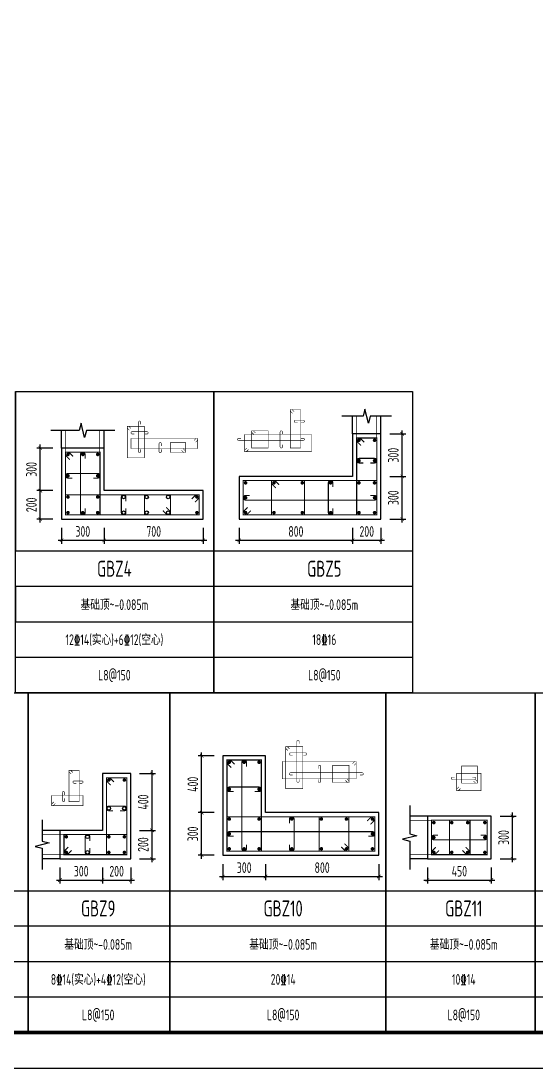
# Model space of a CAD drawing. Extents: x -1058961 to 23600, y -449123 to 2751847.
# Drawn here: x -443503 to -428965, y -12320 to 17200 of the extents above; entities that cross this region are included whole.
import ezdxf
from ezdxf.enums import TextEntityAlignment as Align

# ---------------------------------------------------------------- set-up
doc = ezdxf.new("R2010")
doc.units = 0
doc.header["$LTSCALE"] = 1000
doc.layers.get('0').update_dxf_attribs({"linetype": 'CONTINUOUS'})
doc.layers.get('DEFPOINTS').update_dxf_attribs({"linetype": 'CONTINUOUS'})
for name, color, linetype in [('-TK', 7, 'CONTINUOUS'), ('COLU_DE_DIM', 3, 'CONTINUOUS'), ('COLU_DE_TH', 7, 'CONTINUOUS'), ('LINK', 6, 'CONTINUOUS'), ('LINK-INDEX', 6, 'CONTINUOUS'), ('REIN', 6, 'CONTINUOUS'), ('TAB', 7, 'CONTINUOUS'), ('TAB_TEXT', 7, 'CONTINUOUS'), ('THIN', 7, 'CONTINUOUS')]:
    doc.layers.add(name, color=color, linetype=linetype)
doc.styles.add('TSSD_DIMENSION', font='Tssdeng.shx', dxfattribs={"width": 0.7, "bigfont": 'tssdchn.shx'})
doc.styles.add('TSSD_REIN', font='tssdeng.shx', dxfattribs={"width": 0.7, "height": 300, "bigfont": 'tssdchn.shx'})
doc.dimstyles.new('TSSD_25_100', dxfattribs={"dimtxt": 300, "dimasz": 100, "dimexe": 100, "dimexo": 250, "dimgap": 100, "dimtad": 1, "dimdec": 0, "dimlfac": 0.25, "dimzin": 0, "dimdsep": 46, "dimtxsty": 'TSSD_DIMENSION', "dimblk": 'ARCHTICK', "dimcen": 0, "dimdle": 100, "dimclrt": 7, "dimadec": 0, "dimazin": 0, "dimtfac": 1, "dimtdec": 0, "dimtix": 1, "dimtmove": 2, "dimatfit": 3, "dimldrblk": 'ARCHTICK', "dimfxl": 0, "dimtolj": 1, "dimtzin": 0, "dimarcsym": 0})

# ---------------------------------------------------------------- blocks, each defined once
blk = doc.blocks.new('_ArchTick')
at = {"color": 0, "linetype": 'ByBlock', "const_width": 0.15}
blk.add_lwpolyline([(-0.5, -0.5), (0.5, 0.5)], dxfattribs=at)
blk = doc.blocks.new('*D310')
at = {"layer": 'COLU_DE_DIM', "color": 0, "lineweight": -2}
for p, q in [((-437802, -6570), (-437802, -7020)), ((-436602, -6570), (-436602, -7020)), ((-437902, -6920), (-436502, -6920))]:
    blk.add_line(p, q, dxfattribs=at)
at = {"layer": 'DEFPOINTS', "color": 0}
for p in [(-437802, -6320), (-436602, -6320), (-436602, -6920)]:
    blk.add_point(p, dxfattribs=at)
at = {"layer": 'COLU_DE_DIM', "color": 0, "lineweight": -2, "xscale": 100, "yscale": 100, "zscale": 100, "rotation": 180}
blk.add_blockref('_ArchTick', (-437802, -6920), dxfattribs=at)
at = {"layer": 'COLU_DE_DIM', "color": 0, "lineweight": -2, "xscale": 100, "yscale": 100, "zscale": 100}
blk.add_blockref('_ArchTick', (-436602, -6920), dxfattribs=at)
at = {"layer": 'COLU_DE_DIM', "color": 7, "insert": (-437202, -6670), "char_height": 300, "attachment_point": 5, "style": 'TSSD_DIMENSION'}
blk.add_mtext('\\A1;300', dxfattribs=at)
blk = doc.blocks.new('*D311')
at = {"layer": 'COLU_DE_DIM', "color": 0, "lineweight": -2}
for p, q in [((-436602, -6570), (-436602, -7020)), ((-433402, -6570), (-433402, -7020)), ((-436702, -6920), (-433302, -6920))]:
    blk.add_line(p, q, dxfattribs=at)
at = {"layer": 'DEFPOINTS', "color": 0}
for p in [(-436602, -6320), (-433402, -6320), (-433402, -6920)]:
    blk.add_point(p, dxfattribs=at)
at = {"layer": 'COLU_DE_DIM', "color": 0, "lineweight": -2, "xscale": 100, "yscale": 100, "zscale": 100, "rotation": 180}
blk.add_blockref('_ArchTick', (-436602, -6920), dxfattribs=at)
at = {"layer": 'COLU_DE_DIM', "color": 0, "lineweight": -2, "xscale": 100, "yscale": 100, "zscale": 100}
blk.add_blockref('_ArchTick', (-433402, -6920), dxfattribs=at)
at = {"layer": 'COLU_DE_DIM', "color": 7, "insert": (-435002, -6670), "char_height": 300, "attachment_point": 5, "style": 'TSSD_DIMENSION'}
blk.add_mtext('\\A1;800', dxfattribs=at)
blk = doc.blocks.new('*D312')
at = {"layer": 'COLU_DE_DIM', "color": 0, "lineweight": -2}
for p, q in [((-438052, -5120), (-438502, -5120)), ((-438402, -6420), (-438402, -5020)), ((-438052, -6320), (-438502, -6320))]:
    blk.add_line(p, q, dxfattribs=at)
at = {"layer": 'DEFPOINTS', "color": 0}
for p in [(-438402, -5120), (-437802, -5120), (-437802, -6320)]:
    blk.add_point(p, dxfattribs=at)
at = {"layer": 'COLU_DE_DIM', "color": 0, "lineweight": -2, "xscale": 100, "yscale": 100, "zscale": 100}
for p, rotation in [((-438402, -5120), 90), ((-438402, -6320), 270)]:
    blk.add_blockref('_ArchTick', p, dxfattribs=dict(at, rotation=rotation))
at = {"layer": 'COLU_DE_DIM', "color": 7, "insert": (-438652, -5720), "char_height": 300, "attachment_point": 5, "rotation": 90, "style": 'TSSD_DIMENSION'}
blk.add_mtext('\\A1;300', dxfattribs=at)
blk = doc.blocks.new('*D313')
at = {"layer": 'COLU_DE_DIM', "color": 0, "lineweight": -2}
for p, q in [((-438052, -3520), (-438502, -3520)), ((-438402, -5220), (-438402, -3420)), ((-438052, -5120), (-438502, -5120))]:
    blk.add_line(p, q, dxfattribs=at)
at = {"layer": 'DEFPOINTS', "color": 0}
for p in [(-438402, -3520), (-437802, -3520), (-437802, -5120)]:
    blk.add_point(p, dxfattribs=at)
at = {"layer": 'COLU_DE_DIM', "color": 0, "lineweight": -2, "xscale": 100, "yscale": 100, "zscale": 100}
for p, rotation in [((-438402, -3520), 90), ((-438402, -5120), 270)]:
    blk.add_blockref('_ArchTick', p, dxfattribs=dict(at, rotation=rotation))
at = {"layer": 'COLU_DE_DIM', "color": 7, "insert": (-438652, -4320), "char_height": 300, "attachment_point": 5, "rotation": 90, "style": 'TSSD_DIMENSION'}
blk.add_mtext('\\A1;400', dxfattribs=at)
blk = doc.blocks.new('*D340')
at = {"layer": 'COLU_DE_DIM', "color": 0, "lineweight": -2}
for p, q in [((-442356, 2908), (-442356, 2458)), ((-441156, 2908), (-441156, 2458)), ((-442456, 2558), (-441056, 2558))]:
    blk.add_line(p, q, dxfattribs=at)
at = {"layer": 'DEFPOINTS', "color": 0}
for p in [(-442356, 3158), (-441156, 3158), (-441156, 2558)]:
    blk.add_point(p, dxfattribs=at)
at = {"layer": 'COLU_DE_DIM', "color": 0, "lineweight": -2, "xscale": 100, "yscale": 100, "zscale": 100, "rotation": 180}
blk.add_blockref('_ArchTick', (-442356, 2558), dxfattribs=at)
at = {"layer": 'COLU_DE_DIM', "color": 0, "lineweight": -2, "xscale": 100, "yscale": 100, "zscale": 100}
blk.add_blockref('_ArchTick', (-441156, 2558), dxfattribs=at)
at = {"layer": 'COLU_DE_DIM', "color": 7, "insert": (-441756, 2808), "char_height": 300, "attachment_point": 5, "style": 'TSSD_DIMENSION'}
blk.add_mtext('\\A1;300', dxfattribs=at)
blk = doc.blocks.new('*D341')
at = {"layer": 'COLU_DE_DIM', "color": 0, "lineweight": -2}
for p, q in [((-441156, 2908), (-441156, 2458)), ((-438356, 2908), (-438356, 2458)), ((-441256, 2558), (-438256, 2558))]:
    blk.add_line(p, q, dxfattribs=at)
at = {"layer": 'DEFPOINTS', "color": 0}
for p in [(-441156, 3158), (-438356, 3158), (-438356, 2558)]:
    blk.add_point(p, dxfattribs=at)
at = {"layer": 'COLU_DE_DIM', "color": 0, "lineweight": -2, "xscale": 100, "yscale": 100, "zscale": 100, "rotation": 180}
blk.add_blockref('_ArchTick', (-441156, 2558), dxfattribs=at)
at = {"layer": 'COLU_DE_DIM', "color": 0, "lineweight": -2, "xscale": 100, "yscale": 100, "zscale": 100}
blk.add_blockref('_ArchTick', (-438356, 2558), dxfattribs=at)
at = {"layer": 'COLU_DE_DIM', "color": 7, "insert": (-439756, 2808), "char_height": 300, "attachment_point": 5, "style": 'TSSD_DIMENSION'}
blk.add_mtext('\\A1;700', dxfattribs=at)
blk = doc.blocks.new('*D342')
at = {"layer": 'COLU_DE_DIM', "color": 0, "lineweight": -2}
for p, q in [((-442606, 3958), (-443056, 3958)), ((-442956, 3058), (-442956, 4058)), ((-442606, 3158), (-443056, 3158))]:
    blk.add_line(p, q, dxfattribs=at)
at = {"layer": 'DEFPOINTS', "color": 0}
for p in [(-442956, 3958), (-442356, 3958), (-442356, 3158)]:
    blk.add_point(p, dxfattribs=at)
at = {"layer": 'COLU_DE_DIM', "color": 0, "lineweight": -2, "xscale": 100, "yscale": 100, "zscale": 100}
for p, rotation in [((-442956, 3958), 90), ((-442956, 3158), 270)]:
    blk.add_blockref('_ArchTick', p, dxfattribs=dict(at, rotation=rotation))
at = {"layer": 'COLU_DE_DIM', "color": 7, "insert": (-443206, 3558), "char_height": 300, "attachment_point": 5, "rotation": 90, "style": 'TSSD_DIMENSION'}
blk.add_mtext('\\A1;200', dxfattribs=at)
blk = doc.blocks.new('*D343')
at = {"layer": 'COLU_DE_DIM', "color": 0, "lineweight": -2}
for p, q in [((-442606, 5158), (-443056, 5158)), ((-442956, 3858), (-442956, 5258)), ((-442606, 3958), (-443056, 3958))]:
    blk.add_line(p, q, dxfattribs=at)
at = {"layer": 'DEFPOINTS', "color": 0}
for p in [(-442956, 5158), (-442356, 5158), (-442356, 3958)]:
    blk.add_point(p, dxfattribs=at)
at = {"layer": 'COLU_DE_DIM', "color": 0, "lineweight": -2, "xscale": 100, "yscale": 100, "zscale": 100}
for p, rotation in [((-442956, 5158), 90), ((-442956, 3958), 270)]:
    blk.add_blockref('_ArchTick', p, dxfattribs=dict(at, rotation=rotation))
at = {"layer": 'COLU_DE_DIM', "color": 7, "insert": (-443206, 4558), "char_height": 300, "attachment_point": 5, "rotation": 90, "style": 'TSSD_DIMENSION'}
blk.add_mtext('\\A1;300', dxfattribs=at)
blk = doc.blocks.new('*D354')
at = {"layer": 'COLU_DE_DIM', "color": 0, "lineweight": -2}
for p, q in [((-437343, 2908), (-437343, 2458)), ((-434143, 2908), (-434143, 2458)), ((-437443, 2558), (-434043, 2558))]:
    blk.add_line(p, q, dxfattribs=at)
at = {"layer": 'DEFPOINTS', "color": 0}
for p in [(-437343, 3158), (-434143, 3158), (-434143, 2558)]:
    blk.add_point(p, dxfattribs=at)
at = {"layer": 'COLU_DE_DIM', "color": 0, "lineweight": -2, "xscale": 100, "yscale": 100, "zscale": 100, "rotation": 180}
blk.add_blockref('_ArchTick', (-437343, 2558), dxfattribs=at)
at = {"layer": 'COLU_DE_DIM', "color": 0, "lineweight": -2, "xscale": 100, "yscale": 100, "zscale": 100}
blk.add_blockref('_ArchTick', (-434143, 2558), dxfattribs=at)
at = {"layer": 'COLU_DE_DIM', "color": 7, "insert": (-435743, 2808), "char_height": 300, "attachment_point": 5, "style": 'TSSD_DIMENSION'}
blk.add_mtext('\\A1;800', dxfattribs=at)
blk = doc.blocks.new('*D355')
at = {"layer": 'COLU_DE_DIM', "color": 0, "lineweight": -2}
for p, q in [((-434143, 2908), (-434143, 2458)), ((-433343, 2908), (-433343, 2458)), ((-434243, 2558), (-433243, 2558))]:
    blk.add_line(p, q, dxfattribs=at)
at = {"layer": 'DEFPOINTS', "color": 0}
for p in [(-434143, 3158), (-433343, 3158), (-433343, 2558)]:
    blk.add_point(p, dxfattribs=at)
at = {"layer": 'COLU_DE_DIM', "color": 0, "lineweight": -2, "xscale": 100, "yscale": 100, "zscale": 100, "rotation": 180}
blk.add_blockref('_ArchTick', (-434143, 2558), dxfattribs=at)
at = {"layer": 'COLU_DE_DIM', "color": 0, "lineweight": -2, "xscale": 100, "yscale": 100, "zscale": 100}
blk.add_blockref('_ArchTick', (-433343, 2558), dxfattribs=at)
at = {"layer": 'COLU_DE_DIM', "color": 7, "insert": (-433743, 2808), "char_height": 300, "attachment_point": 5, "style": 'TSSD_DIMENSION'}
blk.add_mtext('\\A1;200', dxfattribs=at)
blk = doc.blocks.new('*D356')
at = {"layer": 'COLU_DE_DIM', "color": 0, "lineweight": -2}
for p, q in [((-432743, 3058), (-432743, 4458)), ((-433093, 4358), (-432643, 4358)), ((-433093, 3158), (-432643, 3158))]:
    blk.add_line(p, q, dxfattribs=at)
at = {"layer": 'DEFPOINTS', "color": 0}
for p in [(-433343, 4358), (-432743, 4358), (-433343, 3158)]:
    blk.add_point(p, dxfattribs=at)
at = {"layer": 'COLU_DE_DIM', "color": 0, "lineweight": -2, "xscale": 100, "yscale": 100, "zscale": 100}
for p, rotation in [((-432743, 4358), 90), ((-432743, 3158), 270)]:
    blk.add_blockref('_ArchTick', p, dxfattribs=dict(at, rotation=rotation))
at = {"layer": 'COLU_DE_DIM', "color": 7, "insert": (-432993, 3758), "char_height": 300, "attachment_point": 5, "rotation": 90, "style": 'TSSD_DIMENSION'}
blk.add_mtext('\\A1;300', dxfattribs=at)
blk = doc.blocks.new('*D357')
at = {"layer": 'COLU_DE_DIM', "color": 0, "lineweight": -2}
for p, q in [((-432743, 4258), (-432743, 5658)), ((-433093, 5558), (-432643, 5558)), ((-433093, 4358), (-432643, 4358))]:
    blk.add_line(p, q, dxfattribs=at)
at = {"layer": 'DEFPOINTS', "color": 0}
for p in [(-433343, 5558), (-432743, 5558), (-433343, 4358)]:
    blk.add_point(p, dxfattribs=at)
at = {"layer": 'COLU_DE_DIM', "color": 0, "lineweight": -2, "xscale": 100, "yscale": 100, "zscale": 100}
for p, rotation in [((-432743, 5558), 90), ((-432743, 4358), 270)]:
    blk.add_blockref('_ArchTick', p, dxfattribs=dict(at, rotation=rotation))
at = {"layer": 'COLU_DE_DIM', "color": 7, "insert": (-432993, 4958), "char_height": 300, "attachment_point": 5, "rotation": 90, "style": 'TSSD_DIMENSION'}
blk.add_mtext('\\A1;300', dxfattribs=at)
blk = doc.blocks.new('*D362')
at = {"layer": 'COLU_DE_DIM', "color": 0, "lineweight": -2}
for p, q in [((-432030, -6670), (-432030, -7120)), ((-430230, -6670), (-430230, -7120)), ((-432130, -7020), (-430130, -7020))]:
    blk.add_line(p, q, dxfattribs=at)
at = {"layer": 'DEFPOINTS', "color": 0}
for p in [(-432030, -6420), (-430230, -6420), (-430230, -7020)]:
    blk.add_point(p, dxfattribs=at)
at = {"layer": 'COLU_DE_DIM', "color": 0, "lineweight": -2, "xscale": 100, "yscale": 100, "zscale": 100, "rotation": 180}
blk.add_blockref('_ArchTick', (-432030, -7020), dxfattribs=at)
at = {"layer": 'COLU_DE_DIM', "color": 0, "lineweight": -2, "xscale": 100, "yscale": 100, "zscale": 100}
blk.add_blockref('_ArchTick', (-430230, -7020), dxfattribs=at)
at = {"layer": 'COLU_DE_DIM', "color": 7, "insert": (-431130, -6770), "char_height": 300, "attachment_point": 5, "style": 'TSSD_DIMENSION'}
blk.add_mtext('\\A1;450', dxfattribs=at)
blk = doc.blocks.new('*D363')
at = {"layer": 'COLU_DE_DIM', "color": 0, "lineweight": -2}
for p, q in [((-429980, -5220), (-429530, -5220)), ((-429630, -6520), (-429630, -5120)), ((-429980, -6420), (-429530, -6420))]:
    blk.add_line(p, q, dxfattribs=at)
at = {"layer": 'DEFPOINTS', "color": 0}
for p in [(-430230, -5220), (-429630, -5220), (-430230, -6420)]:
    blk.add_point(p, dxfattribs=at)
at = {"layer": 'COLU_DE_DIM', "color": 0, "lineweight": -2, "xscale": 100, "yscale": 100, "zscale": 100}
for p, rotation in [((-429630, -5220), 90), ((-429630, -6420), 270)]:
    blk.add_blockref('_ArchTick', p, dxfattribs=dict(at, rotation=rotation))
at = {"layer": 'COLU_DE_DIM', "color": 7, "insert": (-429880, -5820), "char_height": 300, "attachment_point": 5, "rotation": 90, "style": 'TSSD_DIMENSION'}
blk.add_mtext('\\A1;300', dxfattribs=at)
blk = doc.blocks.new('*D1156')
at = {"layer": 'COLU_DE_DIM', "color": 0, "lineweight": -2}
for p, q in [((-442402, -6670), (-442402, -7120)), ((-441202, -6670), (-441202, -7120)), ((-442502, -7020), (-441102, -7020))]:
    blk.add_line(p, q, dxfattribs=at)
at = {"layer": 'DEFPOINTS', "color": 0}
for p in [(-442402, -6420), (-441202, -6420), (-441202, -7020)]:
    blk.add_point(p, dxfattribs=at)
at = {"layer": 'COLU_DE_DIM', "color": 0, "lineweight": -2, "xscale": 100, "yscale": 100, "zscale": 100, "rotation": 180}
blk.add_blockref('_ArchTick', (-442402, -7020), dxfattribs=at)
at = {"layer": 'COLU_DE_DIM', "color": 0, "lineweight": -2, "xscale": 100, "yscale": 100, "zscale": 100}
blk.add_blockref('_ArchTick', (-441202, -7020), dxfattribs=at)
at = {"layer": 'COLU_DE_DIM', "color": 7, "insert": (-441802, -6770), "char_height": 300, "attachment_point": 5, "style": 'TSSD_DIMENSION'}
blk.add_mtext('\\A1;300', dxfattribs=at)
blk = doc.blocks.new('*D1157')
at = {"layer": 'COLU_DE_DIM', "color": 0, "lineweight": -2}
for p, q in [((-441202, -6670), (-441202, -7120)), ((-440402, -6670), (-440402, -7120)), ((-441302, -7020), (-440302, -7020))]:
    blk.add_line(p, q, dxfattribs=at)
at = {"layer": 'DEFPOINTS', "color": 0}
for p in [(-441202, -6420), (-440402, -6420), (-440402, -7020)]:
    blk.add_point(p, dxfattribs=at)
at = {"layer": 'COLU_DE_DIM', "color": 0, "lineweight": -2, "xscale": 100, "yscale": 100, "zscale": 100, "rotation": 180}
blk.add_blockref('_ArchTick', (-441202, -7020), dxfattribs=at)
at = {"layer": 'COLU_DE_DIM', "color": 0, "lineweight": -2, "xscale": 100, "yscale": 100, "zscale": 100}
blk.add_blockref('_ArchTick', (-440402, -7020), dxfattribs=at)
at = {"layer": 'COLU_DE_DIM', "color": 7, "insert": (-440802, -6770), "char_height": 300, "attachment_point": 5, "style": 'TSSD_DIMENSION'}
blk.add_mtext('\\A1;200', dxfattribs=at)
blk = doc.blocks.new('*D1158')
at = {"layer": 'COLU_DE_DIM', "color": 0, "lineweight": -2}
for p, q in [((-439802, -6520), (-439802, -5520)), ((-440152, -5620), (-439702, -5620)), ((-440152, -6420), (-439702, -6420))]:
    blk.add_line(p, q, dxfattribs=at)
at = {"layer": 'DEFPOINTS', "color": 0}
for p in [(-440402, -5620), (-439802, -5620), (-440402, -6420)]:
    blk.add_point(p, dxfattribs=at)
at = {"layer": 'COLU_DE_DIM', "color": 0, "lineweight": -2, "xscale": 100, "yscale": 100, "zscale": 100}
for p, rotation in [((-439802, -5620), 90), ((-439802, -6420), 270)]:
    blk.add_blockref('_ArchTick', p, dxfattribs=dict(at, rotation=rotation))
at = {"layer": 'COLU_DE_DIM', "color": 7, "insert": (-440052, -6020), "char_height": 300, "attachment_point": 5, "rotation": 90, "style": 'TSSD_DIMENSION'}
blk.add_mtext('\\A1;200', dxfattribs=at)
blk = doc.blocks.new('*D1159')
at = {"layer": 'COLU_DE_DIM', "color": 0, "lineweight": -2}
for p, q in [((-440152, -4020), (-439702, -4020)), ((-439802, -5720), (-439802, -3920)), ((-440152, -5620), (-439702, -5620))]:
    blk.add_line(p, q, dxfattribs=at)
at = {"layer": 'DEFPOINTS', "color": 0}
for p in [(-440402, -4020), (-439802, -4020), (-440402, -5620)]:
    blk.add_point(p, dxfattribs=at)
at = {"layer": 'COLU_DE_DIM', "color": 0, "lineweight": -2, "xscale": 100, "yscale": 100, "zscale": 100}
for p, rotation in [((-439802, -4020), 90), ((-439802, -5620), 270)]:
    blk.add_blockref('_ArchTick', p, dxfattribs=dict(at, rotation=rotation))
at = {"layer": 'COLU_DE_DIM', "color": 7, "insert": (-440052, -4820), "char_height": 300, "attachment_point": 5, "rotation": 90, "style": 'TSSD_DIMENSION'}
blk.add_mtext('\\A1;400', dxfattribs=at)
blk = doc.blocks.new('A1')
blk.add_lwpolyline([(0, 59400), (0, 0), (84100, 0), (84100, 59400)], close=True)
at = {"const_width": 100}
blk.add_lwpolyline([(2500, 58400), (2500, 1000), (83100, 1000), (83100, 58400)], close=True, dxfattribs=at)

msp = doc.modelspace()

# ---------------------------------------------------------------- linework, layer by layer
at = {"layer": 'COLU_DE_TH'}
for points in [[(-433342.72, 5558.06), (-434142.72, 5558.06), (-434142.72, 4358.06), (-437342.77, 4358.06), (-437342.77, 3158.06), (-433342.72, 3158.06), (-433342.72, 5558.06)], [(-441156.19, 5158.06), (-442356.19, 5158.06), (-442356.19, 3158.06), (-438356.19, 3158.06), (-438356.19, 3958.06), (-441156.19, 3958.06), (-441156.19, 5158.06)], [(-433402.33, -6319.87), (-433402.33, -5119.87), (-436602.32, -5119.87), (-436602.32, -3519.87), (-437802.33, -3519.87), (-437802.33, -6319.87), (-433402.33, -6319.87)], [(-442402.33, -5619.87), (-442402.33, -6419.87), (-440402.33, -6419.87), (-440402.33, -4019.87), (-441202.33, -4019.87), (-441202.33, -5619.87), (-442402.33, -5619.87)], [(-432029.88, -5219.92), (-432029.88, -6419.87), (-430229.88, -6419.87), (-430229.88, -5219.92), (-432029.88, -5219.92)]]:
    msp.add_lwpolyline(points, close=True, dxfattribs=at)
at = {"layer": 'LINK', "const_width": 30}
for points in [[(-433907.72, 5231.14), (-434027.72, 5351.14), (-434027.72, 5443.06), (-433457.72, 5443.06), (-433457.72, 3273.06), (-434027.72, 3273.06), (-434027.72, 5443.06), (-433935.79, 5443.06), (-433815.79, 5323.06)], [(-442121.19, 4831.13), (-442241.19, 4951.13), (-442241.19, 5043.06), (-441271.19, 5043.06), (-441271.19, 3273.06), (-442241.19, 3273.06), (-442241.19, 5043.06), (-442149.27, 5043.06), (-442029.27, 4923.06)], [(-437015.84, 3393.06), (-437135.84, 3273.06), (-437227.77, 3273.06), (-437227.77, 4243.06), (-433457.72, 4243.06), (-433457.72, 3273.06), (-437227.77, 3273.06), (-437227.77, 3364.98), (-437107.77, 3484.98)], [(-436307.75, 4031.14), (-436427.75, 4151.14), (-436427.75, 4243.06), (-435497.74, 4243.06), (-435497.74, 3273.06), (-436427.75, 3273.06), (-436427.75, 4243.06), (-436335.83, 4243.06), (-436215.83, 4123.06)], [(-438683.12, 3723.06), (-438563.12, 3843.06), (-438471.19, 3843.06), (-438471.19, 3273.06), (-442241.19, 3273.06), (-442241.19, 3843.06), (-438471.19, 3843.06), (-438471.19, 3751.13), (-438591.19, 3631.13)], [(-439402.94, 3484.98), (-439282.94, 3364.98), (-439282.94, 3273.06), (-440018.81, 3273.06), (-440018.81, 3843.06), (-439282.94, 3843.06), (-439282.94, 3273.06), (-439374.86, 3273.06), (-439494.86, 3393.06)], [(-437567.33, -3846.79), (-437687.33, -3726.79), (-437687.33, -3634.87), (-436717.32, -3634.87), (-436717.32, -6204.87), (-437687.33, -6204.87), (-437687.33, -3634.87), (-437595.4, -3634.87), (-437475.4, -3754.87)], [(-440967.33, -4346.79), (-441087.33, -4226.79), (-441087.33, -4134.87), (-440517.33, -4134.87), (-440517.33, -6304.87), (-441087.33, -6304.87), (-441087.33, -4134.87), (-440995.4, -4134.87), (-440875.4, -4254.87)], [(-433729.25, -5354.87), (-433609.25, -5234.87), (-433517.33, -5234.87), (-433517.33, -6204.87), (-437687.33, -6204.87), (-437687.33, -5234.87), (-433517.33, -5234.87), (-433517.33, -5326.79), (-433637.33, -5446.79)], [(-434370.67, -5992.95), (-434250.67, -6112.95), (-434250.67, -6204.87), (-435088.5, -6204.87), (-435088.5, -5234.87), (-434250.67, -5234.87), (-434250.67, -6204.87), (-434342.6, -6204.87), (-434462.6, -6084.87)], [(-431702.95, -6184.87), (-431822.95, -6304.87), (-431914.88, -6304.87), (-431914.88, -5334.92), (-430344.88, -5334.92), (-430344.88, -6304.87), (-431914.88, -6304.87), (-431914.88, -6212.95), (-431794.88, -6092.95)], [(-430949.62, -6093.05), (-430829.63, -6213.05), (-430829.63, -6304.98), (-431409.63, -6304.97), (-431409.63, -5334.92), (-430829.63, -5334.92), (-430829.63, -6304.98), (-430921.55, -6304.98), (-431041.55, -6184.98)], [(-442075.4, -6184.87), (-442195.4, -6304.87), (-442287.33, -6304.87), (-442287.33, -5734.87), (-440517.33, -5734.87), (-440517.33, -6304.87), (-442287.33, -6304.87), (-442287.33, -6212.95), (-442167.33, -6092.95)]]:
    msp.add_lwpolyline(points, dxfattribs=at)
for points in [[(-441691.19, 4858.06), (-441691.19, 4978.06, 1), (-441821.19, 4978.06), (-441821.19, 3338.06, 1), (-441691.19, 3338.06), (-441691.19, 3458.06)], [(-433642.72, 4738.18), (-433522.72, 4738.18, 1), (-433522.72, 4868.18), (-433962.72, 4868.18, 1), (-433962.72, 4738.18), (-433842.72, 4738.18)], [(-441456.19, 4313.06), (-441336.19, 4313.06, 1), (-441336.19, 4443.06), (-442176.19, 4443.06, 1), (-442176.19, 4313.06), (-442056.19, 4313.06)], [(-434697.73, 4058.06), (-434697.73, 4178.06, 1), (-434827.73, 4178.06), (-434827.73, 3338.06, 1), (-434697.73, 3338.06), (-434697.73, 3458.06)], [(-440538.61, 3658.06), (-440538.61, 3778.06, 1), (-440668.61, 3778.06), (-440668.61, 3338.06, 1), (-440538.61, 3338.06), (-440538.61, 3458.06)], [(-437042.77, 3823.06), (-437162.77, 3823.06, 1), (-437162.77, 3693.06), (-433522.72, 3693.06, 1), (-433522.72, 3823.06), (-433642.72, 3823.06)], [(-437137.32, -3819.87), (-437137.32, -3699.87, 1), (-437267.32, -3699.87), (-437267.32, -6139.87, 1), (-437137.32, -6139.87), (-437137.32, -6019.87)], [(-436902.32, -4526.56), (-436782.32, -4526.56, 1), (-436782.32, -4396.56), (-437622.33, -4396.56, 1), (-437622.33, -4526.56), (-437502.33, -4526.56)], [(-440702.33, -5064.87), (-440582.33, -5064.87, 1), (-440582.33, -4934.87), (-441022.33, -4934.87, 1), (-441022.33, -5064.87), (-440902.33, -5064.87)], [(-435923.67, -6019.87), (-435923.67, -6139.87, 1), (-435793.67, -6139.87), (-435793.67, -5299.87, 1), (-435923.67, -5299.87), (-435923.67, -5419.87)], [(-441557.33, -5919.87), (-441557.33, -5799.87, 1), (-441687.33, -5799.87), (-441687.33, -6239.87, 1), (-441557.33, -6239.87), (-441557.33, -6119.87)], [(-433702.33, -5784.87), (-433582.33, -5784.87, 1), (-433582.33, -5654.87), (-437622.33, -5654.87, 1), (-437622.33, -5784.87), (-437502.33, -5784.87)], [(-431729.88, -5754.9), (-431849.88, -5754.9, 1), (-431849.88, -5884.9), (-430409.88, -5884.9, 1), (-430409.88, -5754.9), (-430529.88, -5754.9)]]:
    msp.add_lwpolyline(points, format="xyb", dxfattribs=at)
at = {"layer": 'LINK-INDEX', "const_width": 15}
for points in [[(-435838.61, 6138.65), (-435898.61, 6198.65), (-435898.61, 6244.61), (-435613.61, 6244.61), (-435613.61, 5159.61), (-435898.61, 5159.61), (-435898.61, 6244.61), (-435852.65, 6244.61), (-435792.65, 6184.61)], [(-440442.25, 5663.53), (-440502.25, 5723.53), (-440502.25, 5769.5), (-440017.25, 5769.5), (-440017.25, 4884.5), (-440502.25, 4884.5), (-440502.25, 5769.5), (-440456.28, 5769.5), (-440396.28, 5709.5)], [(-436928.63, 5538.65), (-436988.63, 5598.65), (-436988.63, 5644.61), (-436523.62, 5644.61), (-436523.62, 5159.61), (-436988.63, 5159.61), (-436988.63, 5644.61), (-436942.67, 5644.61), (-436882.67, 5584.61)], [(-438618.21, 5369.5), (-438558.21, 5429.5), (-438512.25, 5429.5), (-438512.25, 5144.5), (-440397.25, 5144.5), (-440397.25, 5429.5), (-438512.25, 5429.5), (-438512.25, 5383.53), (-438572.25, 5323.53)], [(-438922.25, 5140.46), (-438862.25, 5080.46), (-438862.25, 5034.5), (-439277.25, 5034.5), (-439277.25, 5319.5), (-438862.25, 5319.5), (-438862.25, 5034.5), (-438908.21, 5034.5), (-438968.21, 5094.5)], [(-437082.67, 5114.61), (-437142.67, 5054.61), (-437188.63, 5054.61), (-437188.63, 5539.61), (-435303.61, 5539.61), (-435303.61, 5054.61), (-437188.63, 5054.61), (-437188.63, 5100.57), (-437128.63, 5160.57)], [(-435971.31, -3365.35), (-436031.31, -3305.35), (-436031.31, -3259.39), (-435546.3, -3259.39), (-435546.3, -4444.39), (-436031.31, -4444.39), (-436031.31, -3259.39), (-435985.34, -3259.39), (-435925.34, -3319.39)], [(-434147.27, -3739.39), (-434087.27, -3679.39), (-434041.3, -3679.39), (-434041.3, -4164.39), (-436126.3, -4164.39), (-436126.3, -3679.39), (-434041.3, -3679.39), (-434041.3, -3725.35), (-434101.3, -3785.35)], [(-434301.3, -4163.43), (-434241.3, -4223.43), (-434241.3, -4269.39), (-434706.3, -4269.39), (-434706.3, -3784.39), (-434241.3, -3784.39), (-434241.3, -4269.39), (-434287.27, -4269.39), (-434347.27, -4209.39)], [(-430683.74, -4182.68), (-430623.74, -4242.68), (-430623.74, -4288.64), (-431063.74, -4288.64), (-431063.74, -3803.61), (-430623.74, -3803.61), (-430623.74, -4288.64), (-430669.7, -4288.64), (-430729.7, -4228.64)], [(-442084.56, -4031.91), (-442144.56, -3971.91), (-442144.56, -3925.94), (-441859.56, -3925.94), (-441859.56, -4810.94), (-442144.56, -4810.94), (-442144.56, -3925.94), (-442098.6, -3925.94), (-442038.6, -3985.94)], [(-431097.66, -4438.6), (-431157.66, -4498.6), (-431203.62, -4498.6), (-431203.62, -4013.62), (-430518.62, -4013.62), (-430518.62, -4498.6), (-431203.62, -4498.6), (-431203.62, -4452.63), (-431143.62, -4392.63)], [(-442528.6, -4860.94), (-442588.6, -4920.94), (-442634.56, -4920.94), (-442634.56, -4635.94), (-441749.56, -4635.94), (-441749.56, -4920.94), (-442634.56, -4920.94), (-442634.56, -4874.98), (-442574.56, -4814.98)]]:
    msp.add_lwpolyline(points, dxfattribs=at)
for points in [[(-440122.25, 5827), (-440122.25, 5887, 1), (-440187.25, 5887), (-440187.25, 5067, 1), (-440122.25, 5067), (-440122.25, 5127)], [(-435596.11, 5879.61), (-435536.11, 5879.61, 1), (-435536.11, 5944.61), (-435756.11, 5944.61, 1), (-435756.11, 5879.61), (-435696.11, 5879.61)], [(-440004.75, 5554.5), (-439944.75, 5554.5, 1), (-439944.75, 5619.5), (-440364.75, 5619.5, 1), (-440364.75, 5554.5), (-440304.75, 5554.5)], [(-436123.62, 5552.11), (-436123.62, 5612.11, 1), (-436188.62, 5612.11), (-436188.62, 5192.11, 1), (-436123.62, 5192.11), (-436123.62, 5252.11)], [(-439539.43, 5219.86), (-439539.43, 5279.86, 1), (-439604.43, 5279.86), (-439604.43, 5059.86, 1), (-439539.43, 5059.86), (-439539.43, 5119.86)], [(-437296.13, 5434.61), (-437356.13, 5434.61, 1), (-437356.13, 5369.61), (-435536.11, 5369.61, 1), (-435536.11, 5434.61), (-435596.11, 5434.61)], [(-435651.3, -3176.89), (-435651.3, -3116.89, 1), (-435716.3, -3116.89), (-435716.3, -4236.89, 1), (-435651.3, -4236.89), (-435651.3, -4176.89)], [(-435533.8, -3499.39), (-435473.8, -3499.39, 1), (-435473.8, -3434.39), (-435893.8, -3434.39, 1), (-435893.8, -3499.39), (-435833.8, -3499.39)], [(-435106.3, -4176.89), (-435106.3, -4236.89, 1), (-435041.3, -4236.89), (-435041.3, -3816.89, 1), (-435106.3, -3816.89), (-435106.3, -3876.89)], [(-433933.8, -4059.39), (-433873.8, -4059.39, 1), (-433873.8, -3994.39), (-435893.8, -3994.39, 1), (-435893.8, -4059.39), (-435833.8, -4059.39)], [(-431266.12, -4118.62), (-431326.12, -4118.62, 1), (-431326.12, -4183.62), (-430706.12, -4183.62, 1), (-430706.12, -4118.62), (-430766.12, -4118.62)], [(-441842.06, -4290.94), (-441782.06, -4290.94, 1), (-441782.06, -4225.94), (-442002.06, -4225.94, 1), (-442002.06, -4290.94), (-441942.06, -4290.94)], [(-442269.56, -4618.44), (-442269.56, -4558.44, 1), (-442334.56, -4558.44), (-442334.56, -4778.44, 1), (-442269.56, -4778.44), (-442269.56, -4718.44)]]:
    msp.add_lwpolyline(points, format="xyb", dxfattribs=at)
at = {"layer": 'LINK-INDEX', "color": 1, "const_width": 20}
for points in [[(-434027.72, 5343.06), (-434027.72, 6058.06)], [(-433464.85, 5343.06), (-433464.85, 6058.06)], [(-442241.19, 4943.06), (-442241.19, 5658.06)], [(-441278.32, 4943.06), (-441278.32, 5658.06)], [(-431814.88, -5334.92), (-432529.88, -5334.92)], [(-442187.33, -5734.87), (-442902.33, -5734.87)], [(-442187.33, -6304.87), (-442902.33, -6304.87)], [(-431814.88, -6304.87), (-432529.88, -6304.87)]]:
    msp.add_lwpolyline(points, dxfattribs=at)
at = {"layer": 'REIN', "const_width": 50}
for points in [[(-433987.72, 5378.06, 1), (-433937.72, 5378.06, 1), (-433987.72, 5378.06)], [(-433547.72, 5378.06, 1), (-433497.72, 5378.06, 1), (-433547.72, 5378.06)], [(-442201.19, 4978.06, 1), (-442151.19, 4978.06, 1), (-442201.19, 4978.06)], [(-441781.19, 4978.06, 1), (-441731.19, 4978.06, 1), (-441781.19, 4978.06)], [(-441361.19, 4978.06, 1), (-441311.19, 4978.06, 1), (-441361.19, 4978.06)], [(-433987.72, 4803.18, 1), (-433937.72, 4803.18, 1), (-433987.72, 4803.18)], [(-433547.72, 4803.18, 1), (-433497.72, 4803.18, 1), (-433547.72, 4803.18)], [(-442201.19, 4378.06, 1), (-442151.19, 4378.06, 1), (-442201.19, 4378.06)], [(-441361.19, 4378.06, 1), (-441311.19, 4378.06, 1), (-441361.19, 4378.06)], [(-437187.77, 4178.06, 1), (-437137.77, 4178.06, 1), (-437187.77, 4178.06)], [(-436387.75, 4178.06, 1), (-436337.75, 4178.06, 1), (-436387.75, 4178.06)], [(-435587.74, 4178.06, 1), (-435537.74, 4178.06, 1), (-435587.74, 4178.06)], [(-434787.73, 4178.06, 1), (-434737.73, 4178.06, 1), (-434787.73, 4178.06)], [(-433987.72, 4178.06, 1), (-433937.72, 4178.06, 1), (-433987.72, 4178.06)], [(-433547.72, 4178.06, 1), (-433497.72, 4178.06, 1), (-433547.72, 4178.06)], [(-442201.19, 3778.06, 1), (-442151.19, 3778.06, 1), (-442201.19, 3778.06)], [(-441361.19, 3778.06, 1), (-441311.19, 3778.06, 1), (-441361.19, 3778.06)], [(-438561.19, 3778.06, 1), (-438511.19, 3778.06, 1), (-438561.19, 3778.06)], [(-437187.77, 3758.06, 1), (-437137.77, 3758.06, 1), (-437187.77, 3758.06)], [(-433547.72, 3758.06, 1), (-433497.72, 3758.06, 1), (-433547.72, 3758.06)], [(-442201.19, 3338.06, 1), (-442151.19, 3338.06, 1), (-442201.19, 3338.06)], [(-441781.19, 3338.06, 1), (-441731.19, 3338.06, 1), (-441781.19, 3338.06)], [(-441361.19, 3338.06, 1), (-441311.19, 3338.06, 1), (-441361.19, 3338.06)], [(-438561.19, 3338.06, 1), (-438511.19, 3338.06, 1), (-438561.19, 3338.06)], [(-437187.77, 3338.06, 1), (-437137.77, 3338.06, 1), (-437187.77, 3338.06)], [(-436387.75, 3338.06, 1), (-436337.75, 3338.06, 1), (-436387.75, 3338.06)], [(-435587.74, 3338.06, 1), (-435537.74, 3338.06, 1), (-435587.74, 3338.06)], [(-434787.73, 3338.06, 1), (-434737.73, 3338.06, 1), (-434787.73, 3338.06)], [(-433987.72, 3338.06, 1), (-433937.72, 3338.06, 1), (-433987.72, 3338.06)], [(-433547.72, 3338.06, 1), (-433497.72, 3338.06, 1), (-433547.72, 3338.06)], [(-437647.33, -3699.87, 1), (-437597.33, -3699.87, 1), (-437647.33, -3699.87)], [(-437227.32, -3699.87, 1), (-437177.32, -3699.87, 1), (-437227.32, -3699.87)], [(-436807.32, -3699.87, 1), (-436757.32, -3699.87, 1), (-436807.32, -3699.87)], [(-441047.33, -4199.87, 1), (-440997.33, -4199.87, 1), (-441047.33, -4199.87)], [(-440607.33, -4199.87, 1), (-440557.33, -4199.87, 1), (-440607.33, -4199.87)], [(-437647.33, -4461.56, 1), (-437597.33, -4461.56, 1), (-437647.33, -4461.56)], [(-436807.32, -4461.56, 1), (-436757.32, -4461.56, 1), (-436807.32, -4461.56)], [(-437647.33, -5299.87, 1), (-437597.33, -5299.87, 1), (-437647.33, -5299.87)], [(-436807.32, -5299.87, 1), (-436757.32, -5299.87, 1), (-436807.32, -5299.87)], [(-435883.67, -5299.87, 1), (-435833.67, -5299.87, 1), (-435883.67, -5299.87)], [(-435048.5, -5299.87, 1), (-434998.5, -5299.87, 1), (-435048.5, -5299.87)], [(-434340.67, -5299.87, 1), (-434290.67, -5299.87, 1), (-434340.67, -5299.87)], [(-433607.33, -5299.87, 1), (-433557.33, -5299.87, 1), (-433607.33, -5299.87)], [(-431874.88, -5399.92, 1), (-431824.88, -5399.92, 1), (-431874.88, -5399.92)], [(-431369.63, -5400.02, 1), (-431319.63, -5400.02, 1), (-431369.63, -5400.02)], [(-430919.63, -5399.92, 1), (-430869.63, -5399.92, 1), (-430919.63, -5399.92)], [(-430434.88, -5399.92, 1), (-430384.88, -5399.92, 1), (-430434.88, -5399.92)], [(-442247.33, -5799.87, 1), (-442197.33, -5799.87, 1), (-442247.33, -5799.87)], [(-441047.33, -5799.87, 1), (-440997.33, -5799.87, 1), (-441047.33, -5799.87)], [(-440607.33, -5799.87, 1), (-440557.33, -5799.87, 1), (-440607.33, -5799.87)], [(-437647.33, -5719.87, 1), (-437597.33, -5719.87, 1), (-437647.33, -5719.87)], [(-433607.33, -5719.87, 1), (-433557.33, -5719.87, 1), (-433607.33, -5719.87)], [(-431874.88, -5819.8, 1), (-431824.88, -5819.8, 1), (-431874.88, -5819.8)], [(-430434.88, -5819.8, 1), (-430384.88, -5819.8, 1), (-430434.88, -5819.8)], [(-442247.33, -6239.87, 1), (-442197.33, -6239.87, 1), (-442247.33, -6239.87)], [(-441047.33, -6239.87, 1), (-440997.33, -6239.87, 1), (-441047.33, -6239.87)], [(-440607.33, -6239.87, 1), (-440557.33, -6239.87, 1), (-440607.33, -6239.87)], [(-437647.33, -6139.87, 1), (-437597.33, -6139.87, 1), (-437647.33, -6139.87)], [(-437227.32, -6139.87, 1), (-437177.32, -6139.87, 1), (-437227.32, -6139.87)], [(-436807.32, -6139.87, 1), (-436757.32, -6139.87, 1), (-436807.32, -6139.87)], [(-435883.67, -6139.87, 1), (-435833.67, -6139.87, 1), (-435883.67, -6139.87)], [(-435048.5, -6139.87, 1), (-434998.5, -6139.87, 1), (-435048.5, -6139.87)], [(-434340.67, -6139.87, 1), (-434290.67, -6139.87, 1), (-434340.67, -6139.87)], [(-433607.33, -6139.87, 1), (-433557.33, -6139.87, 1), (-433607.33, -6139.87)], [(-431874.88, -6239.87, 1), (-431824.88, -6239.87, 1), (-431874.88, -6239.87)], [(-431369.63, -6239.97, 1), (-431319.63, -6239.97, 1), (-431369.63, -6239.97)], [(-430919.63, -6239.87, 1), (-430869.63, -6239.87, 1), (-430919.63, -6239.87)], [(-430434.88, -6239.87, 1), (-430384.88, -6239.87, 1), (-430434.88, -6239.87)]]:
    msp.add_lwpolyline(points, format="xyb", close=True, dxfattribs=at)
at = {"layer": 'REIN'}
for centre in [(-440603.61, 3778.06), (-439953.81, 3778.06), (-439347.94, 3778.06), (-440603.61, 3338.06), (-439953.81, 3338.06), (-439347.94, 3338.06), (-441022.33, -4999.87), (-440582.33, -4999.87), (-441622.33, -5799.87), (-441622.33, -6239.87)]:
    msp.add_circle(centre, 50, dxfattribs=at)
at = {"layer": 'TAB'}
for points in [[(-443656.19, 6748.79), (-438056.19, 6748.79), (-438056.19, -1741.94), (-443656.19, -1741.94), (-443656.19, 6748.79), (-443656.19, 2258.06), (-438056.19, 2258.06), (-438056.19, 1258.06), (-443656.19, 1258.06), (-443656.19, 258.06), (-438056.19, 258.06), (-438056.19, -741.94), (-443656.19, -741.94)], [(-438056.19, 6748.79), (-432449.07, 6748.79), (-432449.07, -1741.94), (-438056.19, -1741.94), (-438056.19, 6748.79), (-438056.19, 2258.06), (-432449.07, 2258.06), (-432449.07, 1258.06), (-438056.19, 1258.06), (-438056.19, 258.06), (-432449.07, 258.06), (-432449.07, -741.94), (-438056.19, -741.94)], [(-449202.32, -1741.94), (-443302.33, -1741.94), (-443302.33, -11319.87), (-449202.32, -11319.87), (-449202.32, -1741.94), (-449202.32, -7319.87), (-443302.33, -7319.87), (-443302.33, -8319.87), (-449202.32, -8319.87), (-449202.32, -9319.87), (-443302.33, -9319.87), (-443302.33, -10319.87), (-449202.32, -10319.87)], [(-443302.33, -1741.94), (-439302.33, -1741.94), (-439302.33, -11319.87), (-443302.33, -11319.87), (-443302.33, -1741.94), (-443302.33, -7319.87), (-439302.33, -7319.87), (-439302.33, -8319.87), (-443302.33, -8319.87), (-443302.33, -9319.87), (-439302.33, -9319.87), (-439302.33, -10319.87), (-443302.33, -10319.87)], [(-439302.33, -1741.94), (-433202.29, -1741.94), (-433202.29, -11319.87), (-439302.33, -11319.87), (-439302.33, -1741.94), (-439302.33, -7319.87), (-433202.29, -7319.87), (-433202.29, -8319.87), (-439302.33, -8319.87), (-439302.33, -9319.87), (-433202.29, -9319.87), (-433202.29, -10319.87), (-439302.33, -10319.87)], [(-433202.29, -1741.94), (-428991.09, -1741.94), (-428991.09, -11319.87), (-433202.29, -11319.87), (-433202.29, -1741.94), (-433202.29, -7319.87), (-428991.09, -7319.87), (-428991.09, -8319.87), (-433202.29, -8319.87), (-433202.29, -9319.87), (-428991.09, -9319.87), (-428991.09, -10319.87), (-433202.29, -10319.87)], [(-428991.09, -1741.94), (-423383.96, -1741.94), (-423383.96, -11319.87), (-428991.09, -11319.87), (-428991.09, -1741.94), (-428991.09, -7319.87), (-423383.96, -7319.87), (-423383.96, -8319.87), (-428991.09, -8319.87), (-428991.09, -9319.87), (-423383.96, -9319.87), (-423383.96, -10319.87), (-428991.09, -10319.87)]]:
    msp.add_lwpolyline(points, dxfattribs=at)
at = {"layer": 'THIN'}
for p, q in [((-434142.72, 5558.06), (-434142.72, 6058.06)), ((-433342.72, 5558.06), (-433342.72, 6058.06)), ((-442356.19, 5158.06), (-442356.19, 5658.06)), ((-441156.19, 5158.06), (-441156.19, 5658.06)), ((-432029.88, -5219.92), (-432529.88, -5219.92)), ((-442402.33, -5619.87), (-442902.33, -5619.87)), ((-442402.33, -6419.87), (-442902.33, -6419.87)), ((-432029.88, -6419.87), (-432529.88, -6419.87))]:
    msp.add_line(p, q, dxfattribs=at)
for points in [[(-433042.72, 6058.06), (-433642.72, 6058.06), (-433692.72, 5858.06), (-433792.72, 6258.06), (-433842.72, 6058.06), (-434442.72, 6058.06)], [(-440856.19, 5658.06), (-441656.19, 5658.06), (-441706.19, 5458.06), (-441806.19, 5858.06), (-441856.19, 5658.06), (-442656.19, 5658.06)], [(-432529.88, -4919.92), (-432529.88, -5719.9), (-432329.88, -5769.9), (-432729.88, -5869.9), (-432529.88, -5919.9), (-432529.88, -6719.87)], [(-442902.33, -5319.87), (-442902.33, -5919.87), (-442702.33, -5969.87), (-443102.33, -6069.87), (-442902.33, -6119.87), (-442902.33, -6719.87)]]:
    msp.add_lwpolyline(points, dxfattribs=at)

# ---------------------------------------------------------------- block references
at = {"layer": '-TK'}
msp.add_blockref('A1', (-459602.31, -12319.87), dxfattribs=at)

# ---------------------------------------------------------------- texts
at = {"layer": 'TAB_TEXT', "color": 7, "style": 'TSSD_REIN', "width": 0.7}
for s, height, p in [('GBZ4', 450, (-440864.86, 1758.06)), ('GBZ5', 450, (-434939.84, 1758.06)), ('基础顶~-0.085m', 300, (-440864.86, 758.06)), ('基础顶~-0.085m', 300, (-434939.84, 758.06)), ('L8@150', 300, (-440864.86, -1241.94)), ('L8@150', 300, (-434939.84, -1241.94)), ('GBZ9', 450, (-441321.69, -7819.87)), ('GBZ10', 450, (-436102.33, -7819.87)), ('GBZ11', 450, (-431004.75, -7819.87)), ('基础顶~-0.085m', 300, (-441321.69, -8819.87)), ('基础顶~-0.085m', 300, (-436102.33, -8819.87)), ('基础顶~-0.085m', 300, (-431004.75, -8819.87)), ('8%%13214(实心)+4%%13212(空心)', 300, (-441321.69, -9819.87)), ('L8@150', 300, (-441321.69, -10819.87)), ('L8@150', 300, (-436102.33, -10819.87)), ('L8@150', 300, (-431004.75, -10819.87))]:
    msp.add_text(s, height=height, dxfattribs=at).set_placement(p, align=Align.MIDDLE)
at = {"layer": 'TAB_TEXT', "color": 1, "style": 'TSSD_REIN', "width": 0.7}
for s, p in [('12%%13214(实心)+6%%13212(空心)', (-440864.86, -241.94)), ('18%%13216', (-434939.84, -241.94)), ('20%%13214', (-436102.33, -9819.87)), ('10%%13214', (-431004.75, -9819.87))]:
    msp.add_text(s, height=300, dxfattribs=at).set_placement(p, align=Align.MIDDLE)

# ---------------------------------------------------------------- dimensions: what is measured, and where the dimension line sits
at = {"layer": 'COLU_DE_DIM'}
for base, p1, p2, picture, middle in [((-432742.72, 5558.06), (-433342.72, 4358.06), (-433342.72, 5558.06), '*D357', (-432992.72, 4958.06)), ((-442956.19, 5158.06), (-442356.19, 3958.06), (-442356.19, 5158.06), '*D343', (-443206.19, 4558.06)), ((-432742.72, 4358.06), (-433342.72, 3158.06), (-433342.72, 4358.06), '*D356', (-432992.72, 3758.06)), ((-442956.19, 3958.06), (-442356.19, 3158.06), (-442356.19, 3958.06), '*D342', (-443206.19, 3558.06)), ((-438402.33, -3519.87), (-437802.33, -5119.87), (-437802.33, -3519.87), '*D313', (-438652.33, -4319.87)), ((-439802.33, -4019.87), (-440402.33, -5619.87), (-440402.33, -4019.87), '*D1159', (-440052.33, -4819.87)), ((-438402.33, -5119.87), (-437802.33, -6319.87), (-437802.33, -5119.87), '*D312', (-438652.33, -5719.87)), ((-429629.88, -5219.92), (-430229.88, -6419.87), (-430229.88, -5219.92), '*D363', (-429879.88, -5819.9)), ((-439802.33, -5619.87), (-440402.33, -6419.87), (-440402.33, -5619.87), '*D1158', (-440052.33, -6019.87))]:
    dim = msp.add_linear_dim(base=base, p1=p1, p2=p2, angle=90, dimstyle='TSSD_25_100', dxfattribs=at)
    dim.commit()
    dim.dimension.update_dxf_attribs({"geometry": picture, "text_midpoint": middle})
for base, p1, p2, picture, middle in [((-441156.19, 2558.06), (-442356.19, 3158.06), (-441156.19, 3158.06), '*D340', (-441756.19, 2808.06)), ((-438356.19, 2558.06), (-441156.19, 3158.06), (-438356.19, 3158.06), '*D341', (-439756.19, 2808.06)), ((-434142.72, 2558.06), (-437342.77, 3158.06), (-434142.72, 3158.06), '*D354', (-435742.74, 2808.06)), ((-433342.72, 2558.06), (-434142.72, 3158.06), (-433342.72, 3158.06), '*D355', (-433742.72, 2808.06)), ((-441202.33, -7019.87), (-442402.33, -6419.87), (-441202.33, -6419.87), '*D1156', (-441802.33, -6769.87)), ((-440402.33, -7019.87), (-441202.33, -6419.87), (-440402.33, -6419.87), '*D1157', (-440802.33, -6769.87)), ((-436602.32, -6919.87), (-437802.33, -6319.87), (-436602.32, -6319.87), '*D310', (-437202.32, -6669.87)), ((-433402.33, -6919.87), (-436602.32, -6319.87), (-433402.33, -6319.87), '*D311', (-435002.32, -6669.87)), ((-430229.88, -7019.87), (-432029.88, -6419.87), (-430229.88, -6419.87), '*D362', (-431129.88, -6769.87))]:
    dim = msp.add_linear_dim(base=base, p1=p1, p2=p2, dimstyle='TSSD_25_100', dxfattribs=at)
    dim.commit()
    dim.dimension.update_dxf_attribs({"geometry": picture, "text_midpoint": middle})

doc.saveas('drawing.dxf')
